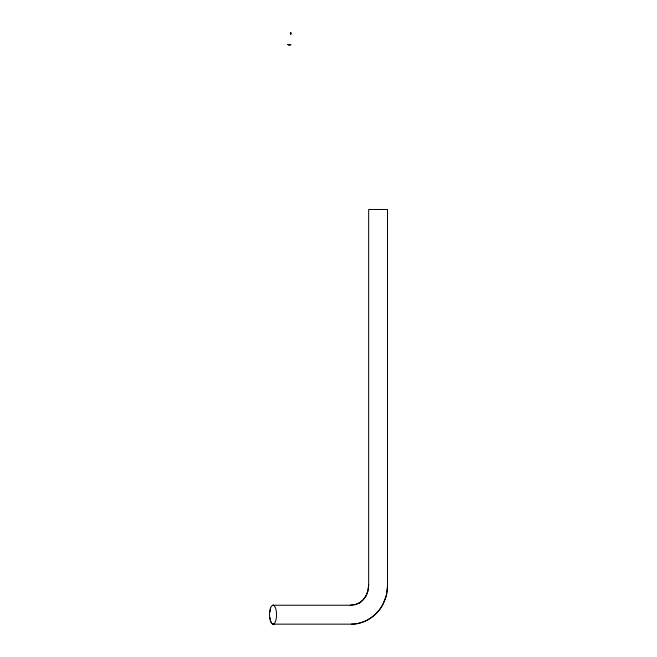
<?xml version="1.0" encoding="UTF-8"?>
<svg xmlns="http://www.w3.org/2000/svg" width="657" height="657" viewBox="0 0 657 657"><rect width="100%" height="100%" fill="white"/><g stroke="black" fill="none" stroke-linecap="round" stroke-linejoin="round"><path stroke-width="0.99" d="M272.91 605.245L350.485 605.245L356.193 604.432L355.314 604.67L359.634 602.732L363.354 599.644L366.204 595.62L366.015 596.063L367.887 591.169L368.667 584.779L368.667 209.484L387.499 209.484L387.499 585.921C387.761 605.54 371.616 624.093 351.52 624.15L273.148 624.15M387.49 585.872L386.316 595.521L382.711 604.916C376.494 616.25 364.421 624.002 351.388 624.15M368.659 584.73C368.585 591.817 365.538 598.962 359.428 602.871L360.151 602.518L355.864 604.432L350.132 605.245M290.706 44.709L288.579 44.668L290.246 44.668M287.832 44.479L290.78 44.479M287.832 44.627L290.78 44.627M288.464 44.939L290.148 44.939M290.632 32.85L290.69 34.115M274.273 623.912A9.461 3.614 -90 0 1 272.409 623.748M271.546 622.729A9.461 3.614 -90 0 1 270.815 621.161M270.265 619.149A9.461 3.614 -90 0 1 270.019 617.629M269.994 611.946A9.461 3.614 -90 0 1 270.388 609.696M272.639 605.483A9.461 3.614 -90 0 1 273.575 605.245M290.944 32.85L290.558 34.616L290.944 32.85M270.446 608.234A9.461 3.531 90 0 0 272.228 623.912A9.461 3.531 90 0 0 276.4 611.946A9.461 3.531 90 0 0 270.446 608.234"/></g></svg>
